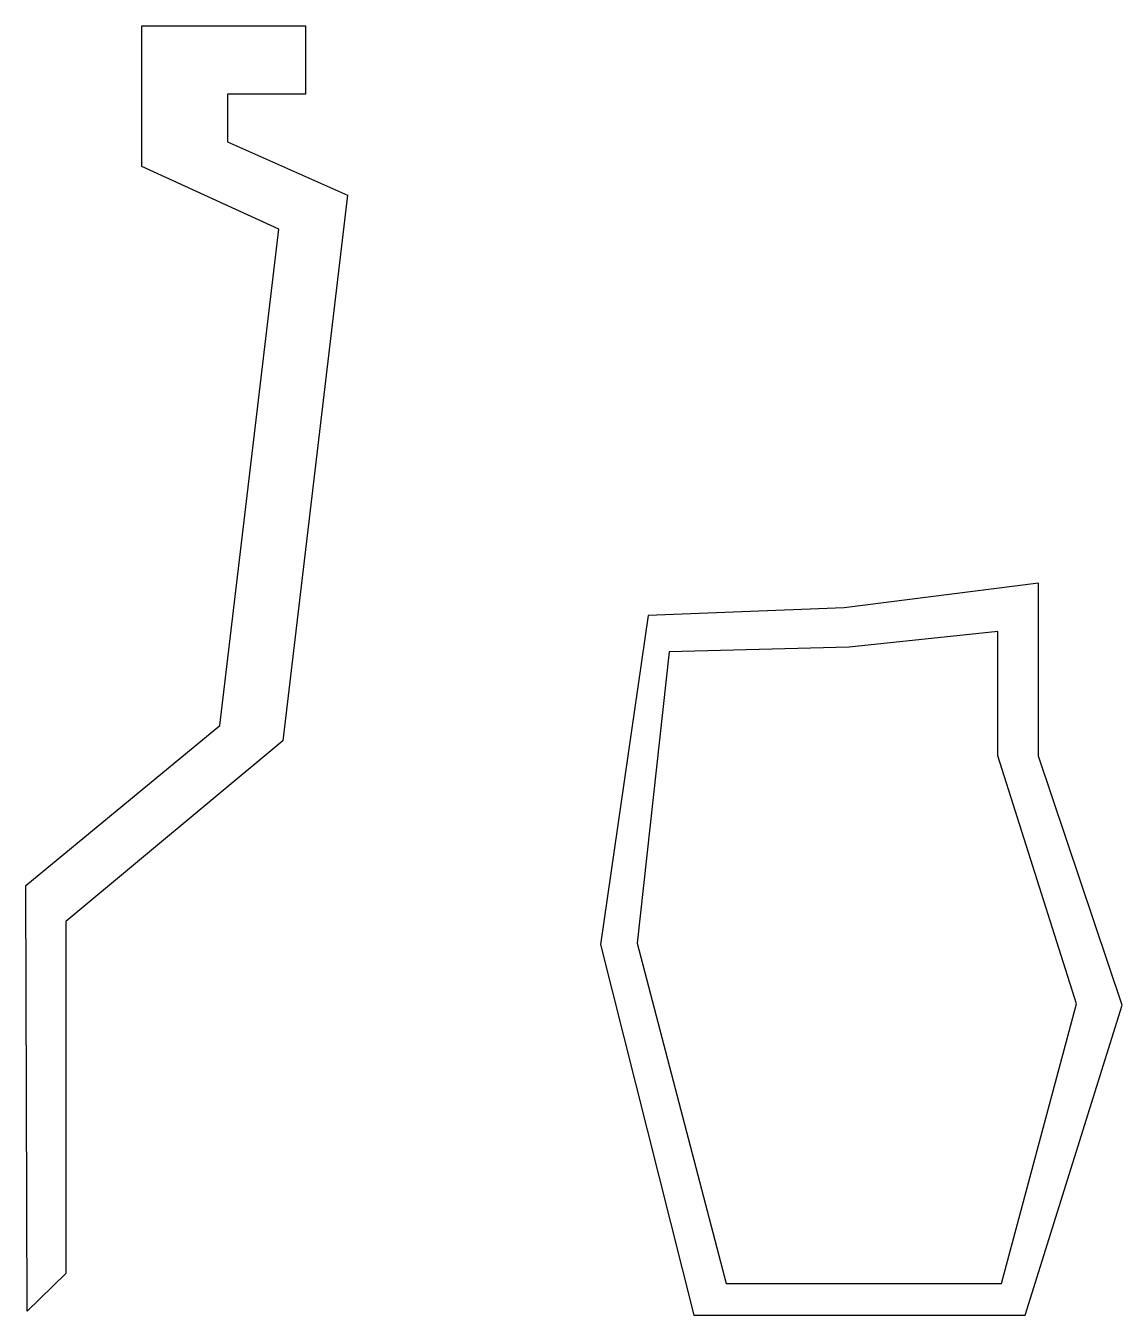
# Model space of a CAD drawing. Header units: inches. Extents: x 3.34 to 8.78, y 1.64 to 8.03.
import ezdxf

# ---------------------------------------------------------------- set-up
doc = ezdxf.new("R2010")
doc.units = ezdxf.units.IN
doc.header["$MEASUREMENT"] = 0
doc.layers.add('Layer1', color=80, linetype='Continuous')

msp = doc.modelspace()

# ---------------------------------------------------------------- linework, layer by layer
for p, q in [((8.3629, 5.2695), (7.4005, 5.1469)), ((8.3629, 4.4111), (8.3629, 5.2695)), ((7.4005, 5.1469), (6.4287, 5.1092)), ((6.4287, 5.1092), (6.1928, 3.4773)), ((8.1614, 5.0292), (7.4244, 4.9516)), ((8.1614, 4.4122), (8.1614, 5.0292)), ((6.5319, 4.9283), (6.3734, 3.4831)), ((7.4244, 4.9516), (6.5319, 4.9283)), ((8.5518, 3.1821), (8.1614, 4.4122)), ((8.778, 3.1755), (8.3629, 4.4111)), ((6.1928, 3.4773), (6.6551, 1.6379)), ((6.3734, 3.4831), (6.8157, 1.7959)), ((8.18, 1.7959), (8.5518, 3.1821)), ((8.2968, 1.6379), (8.778, 3.1755)), ((6.8157, 1.7959), (8.18, 1.7959)), ((6.6551, 1.6379), (8.2968, 1.6379))]:
    msp.add_line(p, q)
at = {"layer": 'Layer1'}
for p, q in [((3.9189, 7.3353), (3.9189, 8.0333)), ((3.9189, 8.0333), (4.7304, 8.0333)), ((4.7304, 8.0333), (4.7304, 7.6937)), ((4.7304, 7.6937), (4.3435, 7.6937)), ((4.3435, 7.6937), (4.3435, 7.4579)), ((4.3435, 7.4579), (4.9379, 7.1938)), ((4.5983, 7.024), (3.9189, 7.3353)), ((4.9379, 7.1938), (4.6171, 4.4866)), ((4.3058, 4.5621), (4.5983, 7.024)), ((3.3434, 3.7697), (4.3058, 4.5621)), ((4.6171, 4.4866), (3.5415, 3.5905)), ((3.3499, 1.6577), (3.3434, 3.7697)), ((3.5415, 3.5905), (3.5415, 1.8455)), ((3.5415, 1.8455), (3.3499, 1.6577))]:
    msp.add_line(p, q, dxfattribs=at)

doc.saveas('drawing.dxf')
